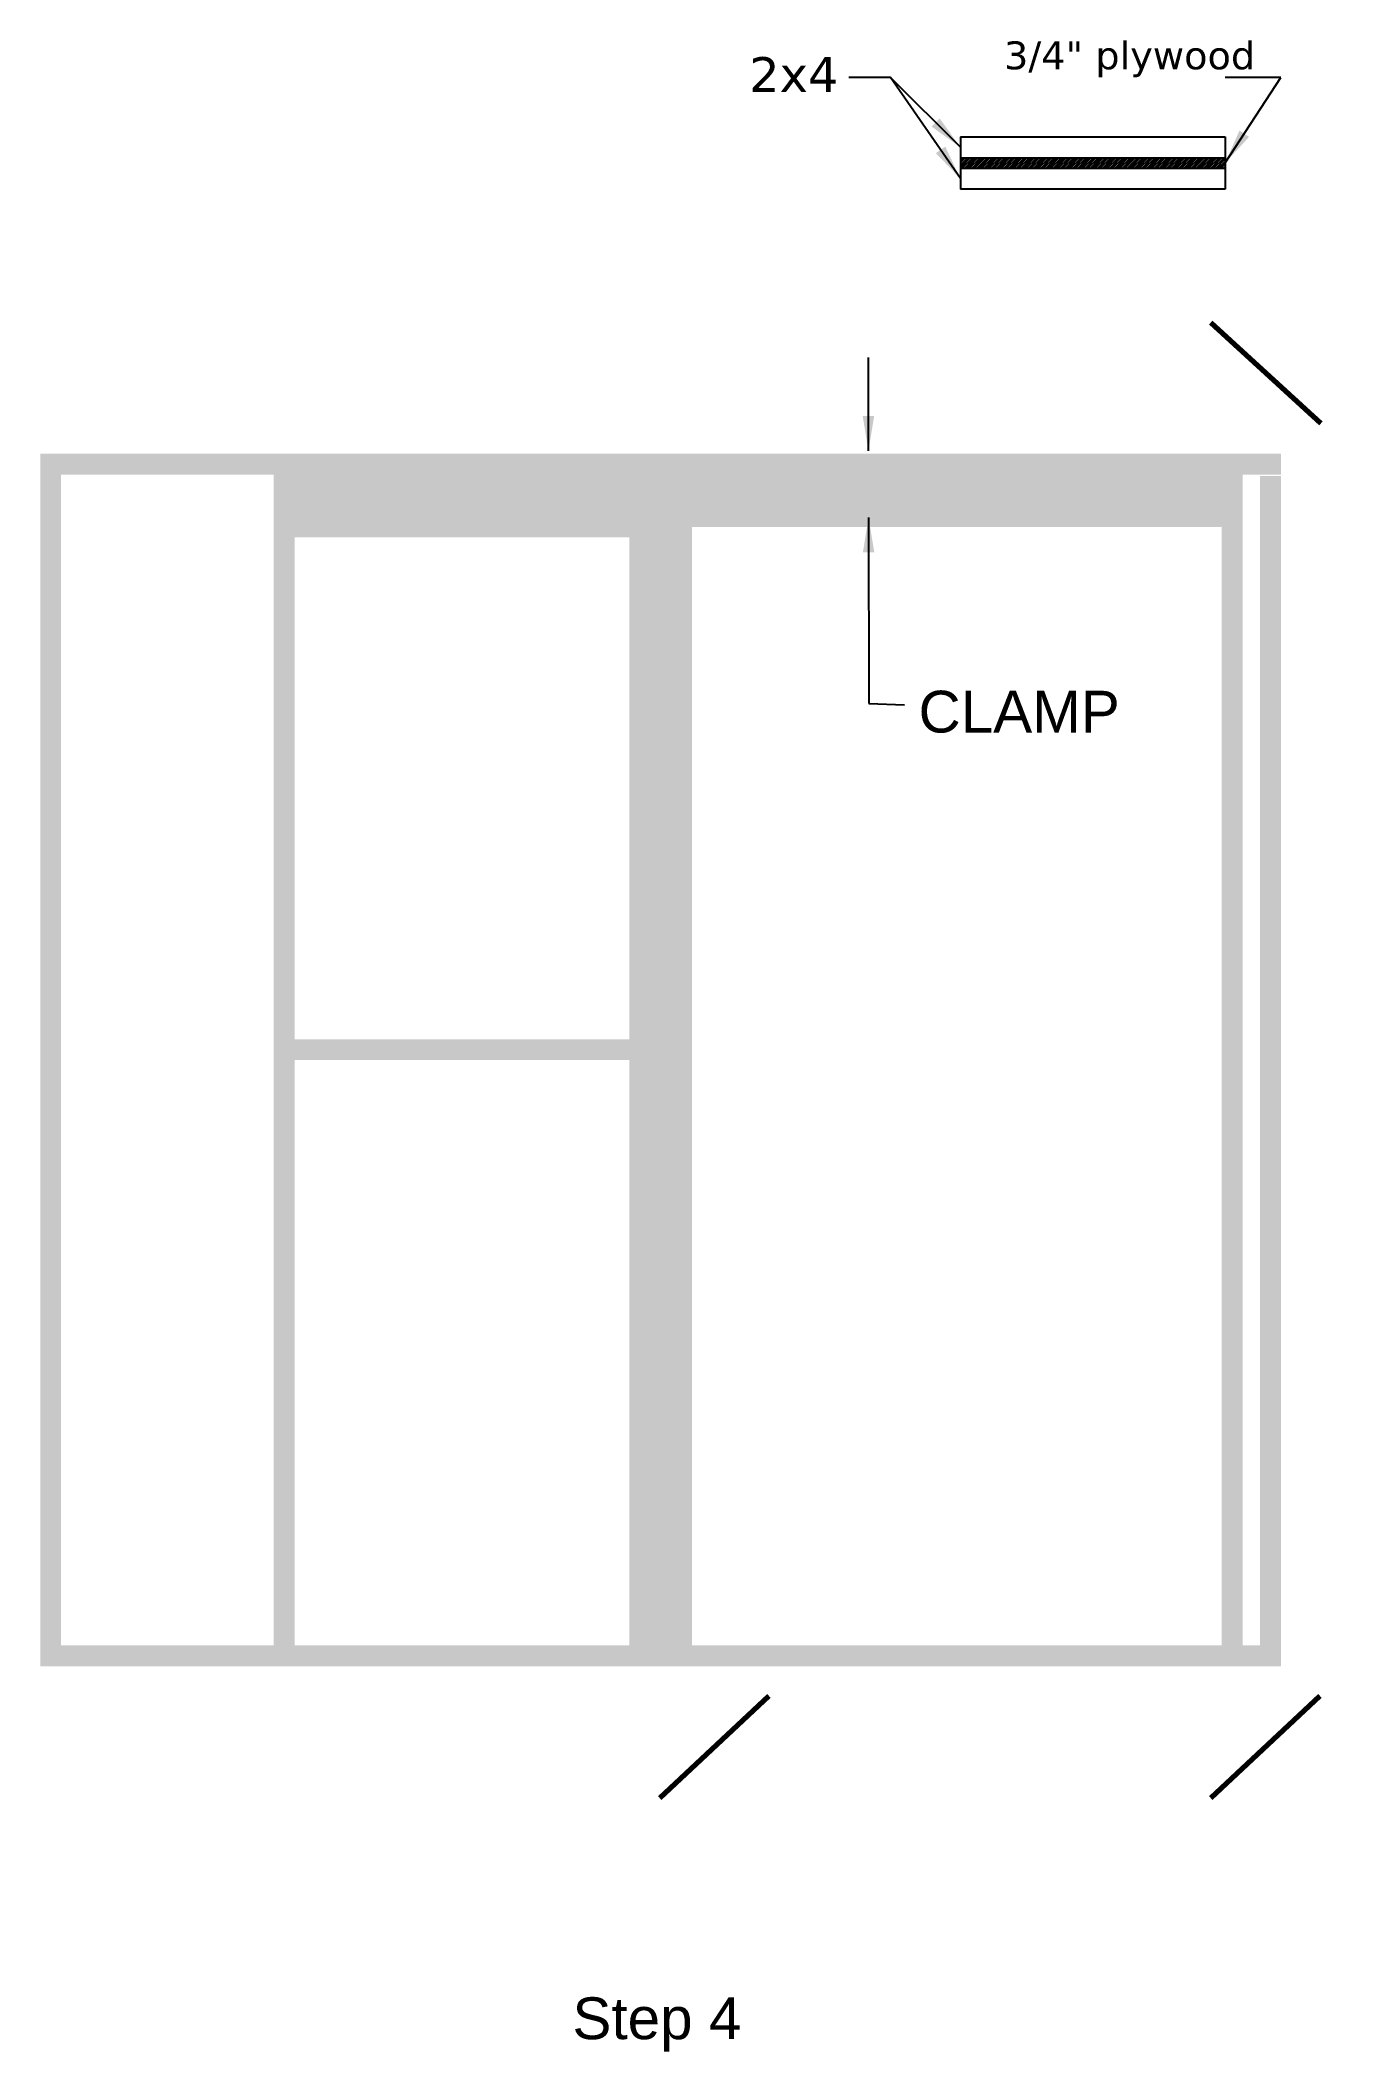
# Model space of a CAD drawing. Header units: inches. Extents: x 0 to 93, y -28 to 117.
import ezdxf

# ---------------------------------------------------------------- set-up
doc = ezdxf.new("R2010")
doc.units = ezdxf.units.IN
doc.layers.add('step_04', color=7, linetype='Continuous', lineweight=25, true_color=0x000000)
doc.styles.get("Standard").update_dxf_attribs({"font": ''})
doc.styles.add('textstyle16', font='')
doc.styles.add('textstyle38', font='')
doc.styles.add('textstyle46', font='')
doc.styles.add('textstyle47', font='')
doc.styles.get('Standard').set_extended_font_data('txt')
doc.styles.get('textstyle16').set_extended_font_data('Liberation Sans')
doc.styles.get('textstyle38').set_extended_font_data('Liberation Sans')
doc.styles.get('textstyle46').set_extended_font_data('Nimbus Sans [UKWN]')
doc.styles.get('textstyle47').set_extended_font_data('Nimbus Sans [UKWN]')
doc.dimstyles.get("Standard").update_dxf_attribs({"dimtxt": 2.5, "dimasz": 2.5, "dimexe": 1.25, "dimexo": 0.625, "dimtad": 1, "dimtxsty": 'Standard', "dimcen": 2.5, "dimadec": 0, "dimazin": 0, "dimtfac": 1, "dimtmove": 0, "dimatfit": 3, "dimfxl": 1, "dimarcsym": 0})

# ---------------------------------------------------------------- blocks, each defined once
blk = doc.blocks.new('noNail')
at = {"layer": 'step_04', "lineweight": 70}
blk.add_line((8.32397035684289, 8.332168114179863), (0.5179222725439719, 1.013998035149644), dxfattribs=at)
blk.add_arc((4.365560801610325, 4.682108815345446), 5.3159532490555765, 0, 0, dxfattribs=at)

msp = doc.modelspace()

# ---------------------------------------------------------------- hatches: boundary and pattern name
at = {"layer": 'step_04'}
h = msp.add_hatch(dxfattribs=at)
h.set_pattern_fill('ACAD_ISO15W100', color=256, scale=0.15, angle=-45, style=0)
h.set_pattern_definition([(45, (0, 0), (-0.0883883476483184, 0.0883883476483185), [])])
h.paths.add_polyline_path([(85, 108.25), (85, 107.5), (66, 107.5), (66, 108.25)])
at = {"layer": 'step_04', "true_color": 0xa0a0a4}
for points in [[(0, 85.5), (89, 85.5), (89, 87), (0, 87)], [(0, 1.5), (5.1e-15, 85.5), (1.5000000000000053, 85.5), (1.5, 1.5)], [(16.75, 1.5), (16.75, 85.5), (18.25, 85.5), (18.25, 84), (18.25, 1.5)], [(42.25, 84), (42.25, 85.5), (18.25, 85.5), (18.25, 84), (18.25, 82.5), (18.25, 81), (42.25, 81), (42.25, 82.5)], [(42.25, 1.5), (43.75, 1.5), (43.75, 85.5), (42.25, 85.5)], [(43.75, 85.5), (45.25, 85.5), (45.25, 1.5), (43.75, 1.5)], [(87.5, 1.5), (87.5, 85.4), (89, 85.4), (89, 1.5000000000000002)], [(18.25, 43.5), (42.25, 43.5), (42.25, 45), (18.25, 45)], [(89, 1.5), (89, -8.2e-15), (1e-16, 0), (0, 1.5)]]:
    msp.add_hatch(color=252, dxfattribs=at).paths.add_polyline_path(points)
at = {"layer": 'step_04'}
for points in [[(45.25, 1.5), (45.25, 85.5), (46.75, 85.5), (46.75, 1.5)], [(84.75, 84), (84.75, 81.75), (46.75, 81.75), (46.75, 84), (46.75, 85.5), (84.75, 85.5)], [(84.75, 1.5), (84.75, 85.5), (86.25, 85.5), (86.25, 1.5)]]:
    msp.add_hatch(color=256, dxfattribs=at).paths.add_polyline_path(points)

# ---------------------------------------------------------------- linework, layer by layer
for p, q in [((66, 109.75), (85, 109.75)), ((66, 109.75), (66, 108.25)), ((85, 109.75), (85, 108.25)), ((66, 108.25), (85, 108.25)), ((66, 108.25), (66, 107.5)), ((66, 107.5), (85, 107.5)), ((66, 107.5), (66, 106)), ((85, 108.25), (85, 107.5)), ((85, 107.5), (85, 106)), ((85, 106), (66, 106))]:
    msp.add_line(p, q, dxfattribs=at)

# ---------------------------------------------------------------- block references
at = {"layer": 'step_04', "yscale": -1, "rotation": 180.7795223906362}
msp.add_blockref('noNail', (92.4, 88.2), dxfattribs=at)
at = {"layer": 'step_04', "rotation": 180}
for p in [(52.77565315619585, -1.1057693389459486), (92.3, -1.1)]:
    msp.add_blockref('noNail', p, dxfattribs=at)

# ---------------------------------------------------------------- texts
at = {"layer": 'step_04', "char_height": 3, "attachment_point": 1}
for s, insert, style in [('\\fDejaVu Sans|b0|i0|c0|p0;\\H2.50001;2x4', (50.85365076407314, 115.4657364547488), 'textstyle47'), ('\\fDejaVu Sans|b0|i0|c0|p0;\\H2;3/4" plywood', (69.13070577853618, 116.59240422961294), 'textstyle46'), ('CLAMP', (63, 70), 'textstyle16'), ('Step 4', (38.17445594048168, -23.752184559128963), 'textstyle38')]:
    msp.add_mtext(s, dxfattribs=dict(at, insert=insert, style=style))

# ---------------------------------------------------------------- leaders
at = {"layer": 'step_04'}
for points in [[(66, 109), (61, 114), (58, 114)], [(66, 106.75), (61, 114)], [(85, 107.875), (89, 114), (85, 114)], [(59.407423359332526, 87.20642157127422), (59.407423359332526, 93.9167686897183)], [(59.417325415636114, 82.42346510187845), (59.42494331961167, 69.07689733669874), (62, 69)]]:
    msp.add_leader(points, dimstyle='Standard', override={"dimscale": 1}, dxfattribs=at)

doc.saveas('drawing.dxf')
